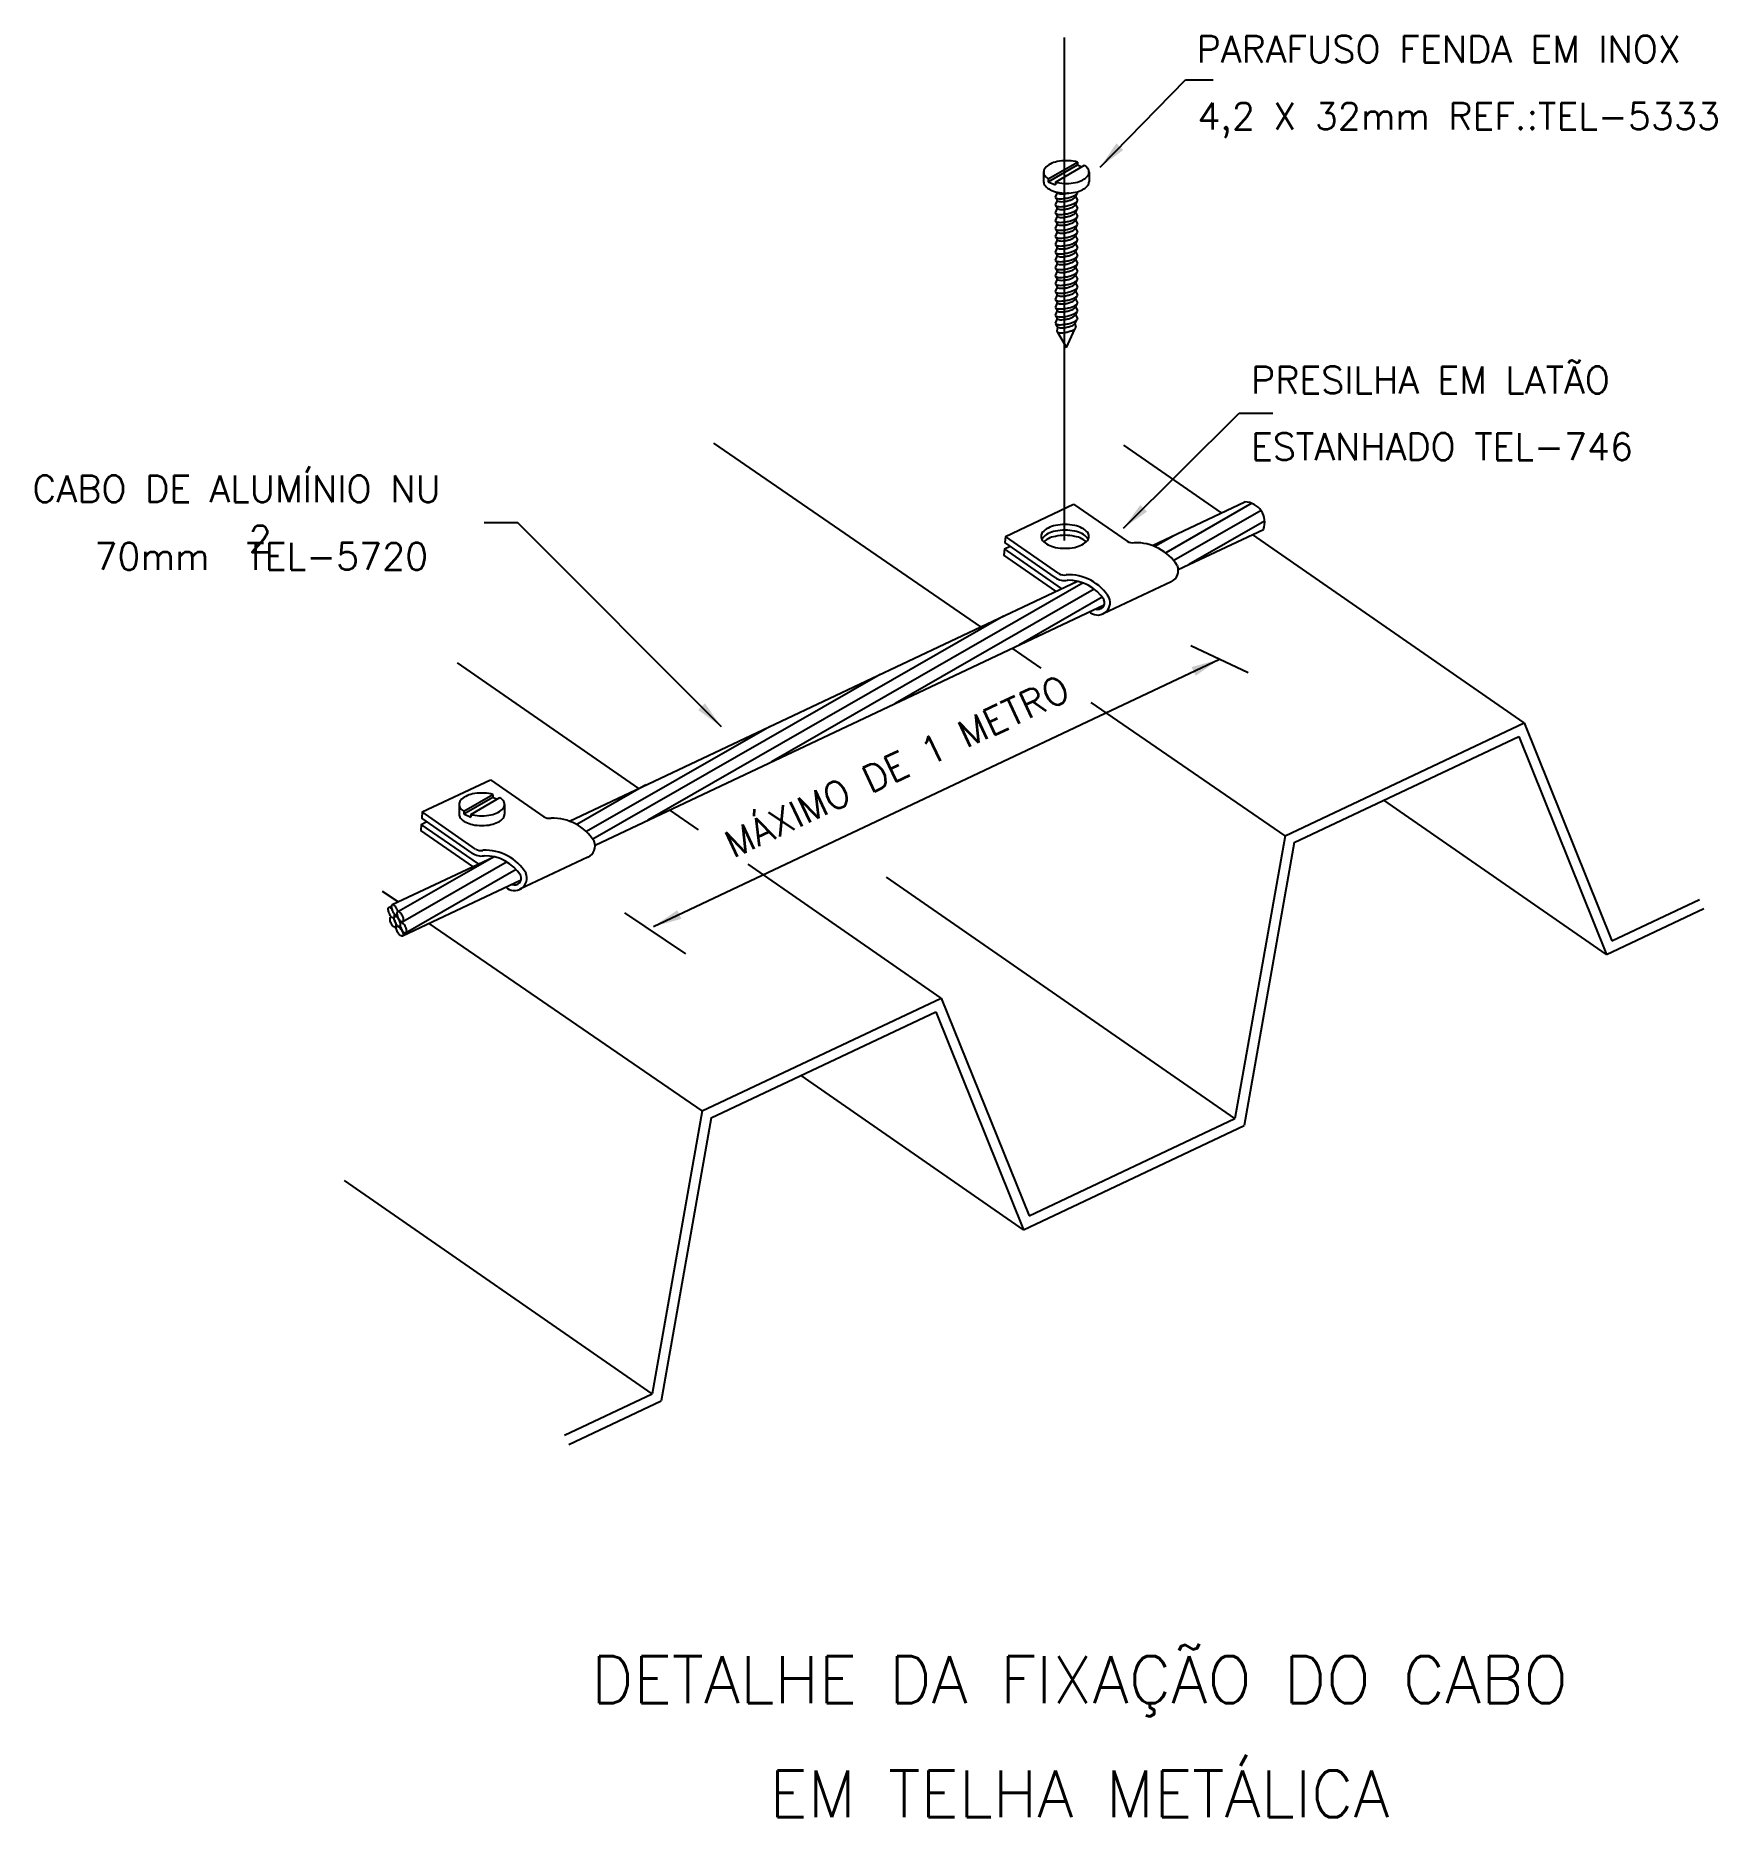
# Model space of a CAD drawing. Header units: millimetres. Extents: x -6342.7 to -6330.2, y -4625.9 to -4612.6.
import ezdxf
from ezdxf.enums import TextEntityAlignment as Align

# ---------------------------------------------------------------- set-up
doc = ezdxf.new("R2010")
doc.units = ezdxf.units.MM
doc.header["$LTSCALE"] = 10
doc.linetypes.add('DASHDOT', pattern=[1, 0.5, -0.25, 0, -0.25])
doc.layers.add('Termotécnica', color=7, linetype='Continuous')
doc.styles.add('r140', font='romans.shx')
doc.styles.add('r80', font='romans.shx')

msp = doc.modelspace()

# ---------------------------------------------------------------- linework, layer by layer
at = {"layer": 'Termotécnica', "color": 1, "linetype": 'DASHDOT'}
msp.add_line((-6335.047, -4616.392), (-6335.047, -4612.646), dxfattribs=at)
at = {"layer": 'Termotécnica', "color": 2}
for p, q in [((-6334.78, -4613.611), (-6334.145, -4612.96)), ((-6334.145, -4612.96), (-6333.939, -4612.96)), ((-6335.201, -4613.648), (-6335.201, -4613.72)), ((-6335.167, -4613.699), (-6334.95, -4613.574)), ((-6335.167, -4613.72), (-6334.95, -4613.595)), ((-6335.114, -4613.723), (-6334.897, -4613.597)), ((-6334.95, -4613.574), (-6334.95, -4613.595)), ((-6334.95, -4613.595), (-6334.917, -4613.609)), ((-6334.863, -4613.648), (-6334.863, -4613.72)), ((-6335.167, -4613.699), (-6335.167, -4613.72)), ((-6335.167, -4613.72), (-6335.114, -4613.743)), ((-6335.1, -4613.8), (-6335.115, -4613.835)), ((-6335.114, -4613.723), (-6335.114, -4613.743)), ((-6334.953, -4613.808), (-6334.965, -4613.83)), ((-6335.1, -4613.859), (-6335.115, -4613.893)), ((-6335.1, -4613.917), (-6335.115, -4613.952)), ((-6335.111, -4613.84), (-6335.1, -4613.859)), ((-6335.111, -4613.899), (-6335.1, -4613.917)), ((-6334.965, -4613.83), (-6334.95, -4613.858)), ((-6334.953, -4613.867), (-6334.965, -4613.889)), ((-6334.965, -4613.889), (-6334.95, -4613.917)), ((-6334.953, -4613.926), (-6334.965, -4613.947)), ((-6334.965, -4613.947), (-6334.95, -4613.976)), ((-6335.1, -4613.976), (-6335.115, -4614.011)), ((-6335.1, -4614.034), (-6335.115, -4614.069)), ((-6335.111, -4613.957), (-6335.1, -4613.976)), ((-6335.111, -4614.016), (-6335.1, -4614.034)), ((-6335.111, -4614.075), (-6335.1, -4614.093)), ((-6334.953, -4613.984), (-6334.965, -4614.006)), ((-6334.965, -4614.006), (-6334.95, -4614.034)), ((-6334.953, -4614.043), (-6334.965, -4614.065)), ((-6334.965, -4614.065), (-6334.95, -4614.093)), ((-6335.1, -4614.093), (-6335.115, -4614.128)), ((-6335.1, -4614.152), (-6335.115, -4614.187)), ((-6335.1, -4614.21), (-6335.115, -4614.245)), ((-6335.111, -4614.133), (-6335.1, -4614.152)), ((-6335.111, -4614.192), (-6335.1, -4614.21)), ((-6334.953, -4614.101), (-6334.965, -4614.123)), ((-6334.965, -4614.123), (-6334.95, -4614.152)), ((-6334.953, -4614.16), (-6334.965, -4614.182)), ((-6334.965, -4614.182), (-6334.95, -4614.21)), ((-6334.953, -4614.219), (-6334.965, -4614.24)), ((-6335.1, -4614.269), (-6335.115, -4614.304)), ((-6335.1, -4614.328), (-6335.115, -4614.362)), ((-6335.111, -4614.251), (-6335.1, -4614.269)), ((-6335.111, -4614.309), (-6335.1, -4614.328)), ((-6334.965, -4614.24), (-6334.95, -4614.269)), ((-6334.953, -4614.277), (-6334.965, -4614.299)), ((-6334.965, -4614.299), (-6334.95, -4614.327)), ((-6334.953, -4614.336), (-6334.965, -4614.358)), ((-6335.1, -4614.386), (-6335.115, -4614.421)), ((-6335.1, -4614.445), (-6335.115, -4614.48)), ((-6335.111, -4614.368), (-6335.1, -4614.386)), ((-6335.111, -4614.427), (-6335.1, -4614.445)), ((-6335.111, -4614.485), (-6335.1, -4614.504)), ((-6334.965, -4614.358), (-6334.95, -4614.386)), ((-6334.953, -4614.395), (-6334.965, -4614.416)), ((-6334.965, -4614.416), (-6334.95, -4614.445)), ((-6334.953, -4614.453), (-6334.965, -4614.475)), ((-6334.965, -4614.475), (-6334.95, -4614.503)), ((-6335.1, -4614.504), (-6335.115, -4614.538)), ((-6335.1, -4614.562), (-6335.115, -4614.597)), ((-6335.111, -4614.544), (-6335.1, -4614.562)), ((-6335.111, -4614.602), (-6335.1, -4614.621)), ((-6334.953, -4614.512), (-6334.965, -4614.534)), ((-6334.965, -4614.534), (-6334.95, -4614.562)), ((-6334.953, -4614.571), (-6334.965, -4614.592)), ((-6334.965, -4614.592), (-6334.95, -4614.621)), ((-6335.1, -4614.621), (-6335.115, -4614.656)), ((-6335.1, -4614.679), (-6335.115, -4614.714)), ((-6335.1, -4614.738), (-6335.115, -4614.773)), ((-6335.111, -4614.661), (-6335.1, -4614.679)), ((-6335.111, -4614.72), (-6335.1, -4614.738)), ((-6334.953, -4614.629), (-6334.965, -4614.651)), ((-6334.965, -4614.651), (-6334.95, -4614.679)), ((-6334.953, -4614.688), (-6334.965, -4614.71)), ((-6334.965, -4614.71), (-6334.95, -4614.738)), ((-6334.965, -4614.77), (-6334.955, -4614.749)), ((-6335.112, -4614.778), (-6335.1, -4614.798)), ((-6335.097, -4614.802), (-6335.102, -4614.834)), ((-6335.097, -4614.84), (-6335.032, -4614.955)), ((-6335.032, -4614.955), (-6334.969, -4614.817)), ((-6334.969, -4614.778), (-6334.961, -4614.804)), ((-6334.606, -4616.299), (-6333.745, -4615.443)), ((-6333.745, -4615.443), (-6333.495, -4615.443)), ((-6335.486, -4616.362), (-6334.978, -4616.122)), ((-6334.978, -4616.122), (-6334.58, -4616.398)), ((-6334.39, -4616.43), (-6333.702, -4616.105)), ((-6339.118, -4616.26), (-6339.368, -4616.26)), ((-6337.601, -4617.781), (-6339.118, -4616.26)), ((-6334.198, -4616.608), (-6333.564, -4616.309)), ((-6335.493, -4616.455), (-6335.497, -4616.501)), ((-6335.493, -4616.455), (-6335.451, -4616.435)), ((-6335.068, -4616.749), (-6335.493, -4616.455)), ((-6335.486, -4616.362), (-6335.489, -4616.408)), ((-6335.115, -4616.668), (-6335.489, -4616.408)), ((-6335.087, -4616.638), (-6335.486, -4616.362)), ((-6335.11, -4616.769), (-6335.497, -4616.501)), ((-6338.734, -4618.482), (-6334.95, -4616.696)), ((-6334.251, -4616.699), (-6334.759, -4616.939)), ((-6338.542, -4618.66), (-6334.75, -4616.87)), ((-6333.678, -4617.378), (-6334.106, -4617.176)), ((-6338.107, -4619.267), (-6333.892, -4617.277)), ((-6339.83, -4618.414), (-6339.322, -4618.174)), ((-6339.322, -4618.174), (-6338.924, -4618.45)), ((-6339.521, -4618.409), (-6339.304, -4618.283)), ((-6339.521, -4618.429), (-6339.304, -4618.304)), ((-6339.468, -4618.432), (-6339.251, -4618.307)), ((-6339.304, -4618.283), (-6339.304, -4618.304)), ((-6339.304, -4618.304), (-6339.272, -4618.319)), ((-6339.83, -4618.414), (-6339.834, -4618.46)), ((-6339.459, -4618.72), (-6339.834, -4618.46)), ((-6339.432, -4618.69), (-6339.83, -4618.414)), ((-6339.556, -4618.358), (-6339.556, -4618.43)), ((-6339.521, -4618.409), (-6339.521, -4618.429)), ((-6339.521, -4618.429), (-6339.468, -4618.453)), ((-6339.468, -4618.432), (-6339.468, -4618.453)), ((-6339.217, -4618.358), (-6339.217, -4618.43)), ((-6339.837, -4618.506), (-6339.841, -4618.553)), ((-6339.454, -4618.821), (-6339.841, -4618.553)), ((-6339.837, -4618.506), (-6339.795, -4618.486)), ((-6339.412, -4618.801), (-6339.837, -4618.506)), ((-6340.053, -4619.104), (-6339.296, -4618.747)), ((-6338.596, -4618.751), (-6339.103, -4618.99)), ((-6339.977, -4619.337), (-6339.094, -4618.92)), ((-6340.077, -4619.124), (-6340.057, -4619.115)), ((-6340.044, -4619.202), (-6340.038, -4619.199)), ((-6340.033, -4619.19), (-6340.015, -4619.181)), ((-6340.014, -4619.264), (-6340.012, -4619.264)), ((-6339.999, -4619.267), (-6339.991, -4619.263)), ((-6339.994, -4619.255), (-6339.992, -4619.254)), ((-6339.987, -4619.238), (-6339.977, -4619.233)), ((-6337.867, -4619.471), (-6338.322, -4619.166)), ((-6340.032, -4619.273), (-6340.023, -4619.269))]:
    msp.add_line(p, q, dxfattribs=at)
at = {"layer": 'Termotécnica', "color": 3}
for p, q in [((-6335.668, -4617.034), (-6337.658, -4615.667)), ((-6333.876, -4616.187), (-6334.603, -4615.683)), ((-6331.622, -4617.75), (-6333.645, -4616.347)), ((-6335.22, -4617.342), (-6335.436, -4617.194)), ((-6338.217, -4618.238), (-6339.568, -4617.302)), ((-6333.402, -4618.591), (-6334.847, -4617.598)), ((-6333.402, -4618.591), (-6331.622, -4617.75)), ((-6331.622, -4617.75), (-6330.968, -4619.373)), ((-6333.335, -4618.642), (-6331.662, -4617.852)), ((-6331.662, -4617.852), (-6331.008, -4619.475)), ((-6331.008, -4619.475), (-6332.666, -4618.326)), ((-6337.771, -4618.548), (-6337.987, -4618.398)), ((-6333.402, -4618.591), (-6333.776, -4620.698)), ((-6333.335, -4618.642), (-6333.708, -4620.75)), ((-6335.964, -4619.8), (-6337.402, -4618.803)), ((-6333.776, -4620.698), (-6336.371, -4618.899)), ((-6340.01, -4619.084), (-6340.125, -4619.006)), ((-6330.968, -4619.373), (-6330.316, -4619.065)), ((-6337.745, -4620.641), (-6339.778, -4619.244)), ((-6331.008, -4619.475), (-6330.284, -4619.133)), ((-6337.745, -4620.641), (-6335.964, -4619.8)), ((-6337.677, -4620.692), (-6336.004, -4619.902)), ((-6336.004, -4619.902), (-6335.351, -4621.525)), ((-6335.964, -4619.8), (-6335.31, -4621.423)), ((-6335.351, -4621.525), (-6337.008, -4620.376)), ((-6337.745, -4620.641), (-6338.118, -4622.748)), ((-6337.677, -4620.692), (-6338.05, -4622.8)), ((-6335.31, -4621.423), (-6333.776, -4620.698)), ((-6335.351, -4621.525), (-6333.708, -4620.75)), ((-6338.118, -4622.748), (-6340.41, -4621.16)), ((-6338.77, -4623.056), (-6338.118, -4622.748)), ((-6338.737, -4623.124), (-6338.05, -4622.8))]:
    msp.add_line(p, q, dxfattribs=at)
at = {"layer": 'Termotécnica', "color": 1}
for p, q in [((-6333.651, -4616.115), (-6334.292, -4616.484)), ((-6333.582, -4616.169), (-6334.232, -4616.542)), ((-6333.555, -4616.247), (-6334.12, -4616.571)), ((-6334.232, -4616.356), (-6334.373, -4616.437)), ((-6334.907, -4616.708), (-6337.228, -4618.04)), ((-6334.825, -4616.755), (-6336.308, -4617.605)), ((-6334.766, -4616.814), (-6335.387, -4617.171)), ((-6335.499, -4616.955), (-6338.149, -4618.474)), ((-6336.419, -4617.389), (-6338.559, -4618.616)), ((-6337.244, -4617.779), (-6338.607, -4618.56)), ((-6338.164, -4618.213), (-6338.678, -4618.508)), ((-6339.294, -4618.747), (-6340.006, -4619.155)), ((-6339.198, -4618.786), (-6339.975, -4619.232)), ((-6339.13, -4618.843), (-6339.955, -4619.316))]:
    msp.add_line(p, q, dxfattribs=at)
at = {"layer": 'Termotécnica', "color": 2}
for points in [[(-6334.95, -4613.574, 0.016409), (-6334.963, -4613.57, 0.051099), (-6335.032, -4613.563, 0.051099), (-6335.1, -4613.57, 0.064948), (-6335.152, -4613.588, 0.104203), (-6335.191, -4613.619, 0.174705), (-6335.201, -4613.648, 0.174705), (-6335.191, -4613.677, 0.06738), (-6335.167, -4613.699, 0.064948)], [(-6335.114, -4613.723, 0.016409), (-6335.1, -4613.726, 0.051099), (-6335.032, -4613.733, 0.051099), (-6334.963, -4613.726, 0.064948), (-6334.912, -4613.708, 0.104203), (-6334.873, -4613.677, 0.174705), (-6334.863, -4613.648, 0.174705)], [(-6334.863, -4613.648, 0.174705), (-6334.873, -4613.619, 0.06738), (-6334.897, -4613.597, 0.064948)], [(-6335.201, -4613.72, 0.174705), (-6335.191, -4613.749, 0.104203), (-6335.152, -4613.78, 0.064948), (-6335.1, -4613.798, 0.051099), (-6335.032, -4613.805, 0.051099), (-6334.963, -4613.798, 0.064948), (-6334.912, -4613.78, 0.104203), (-6334.873, -4613.749, 0.174705), (-6334.863, -4613.72, 0.174705)], [(-6334.869, -4616.383, 0.056274), (-6334.875, -4616.374, 0.104203), (-6334.916, -4616.341, 0.064948), (-6334.97, -4616.322, 0.051099), (-6335.042, -4616.315, 0.051099), (-6335.114, -4616.322, 0.064948), (-6335.168, -4616.341, 0.104203), (-6335.209, -4616.374, 0.056274), (-6335.215, -4616.383, 0.174705)], [(-6334.885, -4616.402, 0.076612), (-6334.916, -4616.379, 0.064948), (-6334.97, -4616.361, 0.051099), (-6335.042, -4616.353, 0.051099), (-6335.114, -4616.361, 0.064948), (-6335.168, -4616.379, 0.076612), (-6335.199, -4616.402, 0.056274)], [(-6339.304, -4618.283, 0.016409), (-6339.318, -4618.28, 0.051099), (-6339.386, -4618.273, 0.051099), (-6339.455, -4618.28, 0.064948), (-6339.506, -4618.298, 0.104203), (-6339.545, -4618.329, 0.174705), (-6339.556, -4618.358, 0.174705), (-6339.545, -4618.386, 0.06738), (-6339.521, -4618.409, 0.064948)], [(-6339.217, -4618.358, 0.174705), (-6339.227, -4618.329, 0.06738), (-6339.251, -4618.307, 0.064948)], [(-6339.556, -4618.43, 0.174705), (-6339.545, -4618.459, 0.104203), (-6339.506, -4618.49, 0.064948), (-6339.455, -4618.508, 0.051099), (-6339.386, -4618.515, 0.051099), (-6339.318, -4618.508, 0.064948), (-6339.266, -4618.49, 0.104203), (-6339.227, -4618.459, 0.174705), (-6339.217, -4618.43, 0.174705)], [(-6339.468, -4618.432, 0.016409), (-6339.455, -4618.435, 0.051099), (-6339.386, -4618.442, 0.051099), (-6339.318, -4618.435, 0.064948), (-6339.266, -4618.418, 0.104203), (-6339.227, -4618.386, 0.174705), (-6339.217, -4618.358, 0.174705)], [(-6340.044, -4619.202, -0.207457), (-6340.05, -4619.202, -0.095933), (-6340.06, -4619.195, -0.052726), (-6340.068, -4619.185, -0.039847), (-6340.076, -4619.169, -0.039847), (-6340.081, -4619.153, -0.052726), (-6340.083, -4619.14, -0.095933), (-6340.081, -4619.128, -0.207457), (-6340.077, -4619.124, -0.207457), (-6340.071, -4619.124, -0.095933), (-6340.061, -4619.131, -0.052726), (-6340.053, -4619.142, -0.001764), (-6340.053, -4619.142, -0.039847)], [(-6340.019, -4619.182, -0.207457), (-6340.025, -4619.182, -0.095933), (-6340.035, -4619.175, -0.052726), (-6340.043, -4619.164, -0.039847), (-6340.051, -4619.149, -0.039847), (-6340.056, -4619.133, -0.052726), (-6340.058, -4619.12, -0.095933), (-6340.056, -4619.108, -0.207457), (-6340.052, -4619.104, -0.207457), (-6340.046, -4619.104, -0.095933), (-6340.036, -4619.111, -0.052726), (-6340.028, -4619.121, -0.039847), (-6340.02, -4619.136, -0.039847), (-6340.015, -4619.153, -0.027092), (-6340.014, -4619.159, -0.095933)], [(-6340.032, -4619.273, -0.207457), (-6340.037, -4619.273, -0.095933), (-6340.047, -4619.266, -0.052726), (-6340.055, -4619.256, -0.039847), (-6340.063, -4619.24, -0.039847), (-6340.068, -4619.224, -0.052726), (-6340.07, -4619.211, -0.095933), (-6340.068, -4619.199, -0.207457), (-6340.064, -4619.195, -0.130458), (-6340.06, -4619.195, -0.095933)], [(-6340.048, -4619.203, -0.049151), (-6340.041, -4619.212, -0.039847), (-6340.033, -4619.228, -0.039847), (-6340.027, -4619.244, -0.052726), (-6340.026, -4619.257, -0.095933), (-6340.028, -4619.269, -0.207457), (-6340.032, -4619.273, -0.207457)], [(-6340.043, -4619.164, -0.023019), (-6340.04, -4619.173, -0.052726), (-6340.039, -4619.186, -0.095933), (-6340.04, -4619.198, -0.207457), (-6340.044, -4619.202, -0.207457)], [(-6340.015, -4619.178, -0.1939), (-6340.019, -4619.182, -0.207457)]]:
    msp.add_lwpolyline(points, format="xyb", dxfattribs=at)
at = {"layer": 'Termotécnica', "color": 1}
for points in [[(-6335.115, -4613.835, 0.24548), (-6335.109, -4613.841, 0.082009), (-6335.087, -4613.846, 0.04047), (-6335.062, -4613.846, 0.029714), (-6335.027, -4613.841, 0.029714), (-6334.994, -4613.832, 0.04047), (-6334.971, -4613.822, 0.082009), (-6334.952, -4613.808, 0.24548), (-6334.95, -4613.8, 0.24548)], [(-6335.1, -4613.8, 0.24548), (-6335.095, -4613.805, 0.082009), (-6335.077, -4613.809, 0.04047), (-6335.056, -4613.809, 0.029714), (-6335.028, -4613.805, 0.013189), (-6335.016, -4613.802, 0.04047)], [(-6335.115, -4613.893, 0.24548), (-6335.109, -4613.9, 0.082009), (-6335.087, -4613.905, 0.04047), (-6335.062, -4613.905, 0.029714), (-6335.027, -4613.9, 0.029714), (-6334.994, -4613.89, 0.04047), (-6334.971, -4613.88, 0.082009), (-6334.952, -4613.866, 0.24548), (-6334.95, -4613.858, 0.24548)], [(-6335.115, -4613.952, 0.24548), (-6335.109, -4613.958, 0.082009), (-6335.087, -4613.964, 0.04047), (-6335.062, -4613.963, 0.029714), (-6335.027, -4613.958, 0.029714), (-6334.994, -4613.949, 0.04047), (-6334.971, -4613.939, 0.082009), (-6334.952, -4613.925, 0.24548), (-6334.95, -4613.917, 0.24548)], [(-6335.1, -4613.859, 0.24548), (-6335.095, -4613.864, 0.082009), (-6335.077, -4613.868, 0.04047), (-6335.056, -4613.868, 0.029714), (-6335.028, -4613.864, 0.029714), (-6335.001, -4613.856, 0.04047), (-6334.982, -4613.848, 0.082009), (-6334.967, -4613.836, 0.24548), (-6334.965, -4613.83, 0.24548)], [(-6335.1, -4613.917, 0.24548), (-6335.095, -4613.922, 0.082009), (-6335.077, -4613.927, 0.04047), (-6335.056, -4613.927, 0.029714), (-6335.028, -4613.922, 0.029714), (-6335.001, -4613.915, 0.04047), (-6334.982, -4613.907, 0.082009), (-6334.967, -4613.895, 0.24548), (-6334.965, -4613.889, 0.24548)], [(-6335.1, -4613.976, 0.24548), (-6335.095, -4613.981, 0.082009), (-6335.077, -4613.985, 0.04047), (-6335.056, -4613.985, 0.029714), (-6335.028, -4613.981, 0.029714), (-6335.001, -4613.973, 0.04047), (-6334.982, -4613.965, 0.082009), (-6334.967, -4613.954, 0.24548), (-6334.965, -4613.947, 0.24548)], [(-6335.115, -4614.011, 0.24548), (-6335.109, -4614.017, 0.082009), (-6335.087, -4614.022, 0.04047), (-6335.062, -4614.022, 0.029714), (-6335.027, -4614.017, 0.029714), (-6334.994, -4614.008, 0.04047), (-6334.971, -4613.998, 0.082009), (-6334.952, -4613.984, 0.24548), (-6334.95, -4613.976, 0.24548)], [(-6335.115, -4614.069, 0.24548), (-6335.109, -4614.076, 0.082009), (-6335.087, -4614.081, 0.04047), (-6335.062, -4614.081, 0.029714), (-6335.027, -4614.075, 0.029714), (-6334.994, -4614.066, 0.04047), (-6334.971, -4614.056, 0.082009), (-6334.952, -4614.042, 0.24548), (-6334.95, -4614.034, 0.24548)], [(-6335.1, -4614.034, 0.24548), (-6335.095, -4614.04, 0.082009), (-6335.077, -4614.044, 0.04047), (-6335.056, -4614.044, 0.029714), (-6335.028, -4614.04, 0.029714), (-6335.001, -4614.032, 0.04047), (-6334.982, -4614.024, 0.082009), (-6334.967, -4614.012, 0.24548), (-6334.965, -4614.006, 0.24548)], [(-6335.1, -4614.093, 0.24548), (-6335.095, -4614.098, 0.082009), (-6335.077, -4614.103, 0.04047), (-6335.056, -4614.102, 0.029714), (-6335.028, -4614.098, 0.029714), (-6335.001, -4614.091, 0.04047), (-6334.982, -4614.082, 0.082009), (-6334.967, -4614.071, 0.24548), (-6334.965, -4614.065, 0.24548)], [(-6335.115, -4614.128, 0.24548), (-6335.109, -4614.134, 0.082009), (-6335.087, -4614.14, 0.04047), (-6335.062, -4614.139, 0.029714), (-6335.027, -4614.134, 0.029714), (-6334.994, -4614.125, 0.04047), (-6334.971, -4614.115, 0.082009), (-6334.952, -4614.101, 0.24548), (-6334.95, -4614.093, 0.24548)], [(-6335.115, -4614.187, 0.24548), (-6335.109, -4614.193, 0.082009), (-6335.087, -4614.198, 0.04047), (-6335.062, -4614.198, 0.029714), (-6335.027, -4614.193, 0.029714), (-6334.994, -4614.184, 0.04047), (-6334.971, -4614.173, 0.082009), (-6334.952, -4614.159, 0.24548), (-6334.95, -4614.152, 0.24548)], [(-6335.115, -4614.245, 0.24548), (-6335.109, -4614.251, 0.082009), (-6335.087, -4614.257, 0.04047), (-6335.062, -4614.257, 0.029714), (-6335.027, -4614.251, 0.029714), (-6334.994, -4614.242, 0.04047), (-6334.971, -4614.232, 0.082009), (-6334.952, -4614.218, 0.24548), (-6334.95, -4614.21, 0.24548)], [(-6335.1, -4614.152, 0.24548), (-6335.095, -4614.157, 0.082009), (-6335.077, -4614.161, 0.04047), (-6335.056, -4614.161, 0.029714), (-6335.028, -4614.157, 0.029714), (-6335.001, -4614.149, 0.04047), (-6334.982, -4614.141, 0.082009), (-6334.967, -4614.13, 0.24548), (-6334.965, -4614.123, 0.24548)], [(-6335.1, -4614.21, 0.24548), (-6335.095, -4614.216, 0.082009), (-6335.077, -4614.22, 0.04047), (-6335.056, -4614.22, 0.029714), (-6335.028, -4614.216, 0.029714), (-6335.001, -4614.208, 0.04047), (-6334.982, -4614.2, 0.082009), (-6334.967, -4614.188, 0.24548), (-6334.965, -4614.182, 0.24548)], [(-6335.115, -4614.304, 0.24548), (-6335.109, -4614.31, 0.082009), (-6335.087, -4614.315, 0.04047), (-6335.062, -4614.315, 0.029714), (-6335.027, -4614.31, 0.029714), (-6334.994, -4614.301, 0.04047), (-6334.971, -4614.291, 0.082009), (-6334.952, -4614.277, 0.24548), (-6334.95, -4614.269, 0.24548)], [(-6335.115, -4614.362, 0.24548), (-6335.109, -4614.369, 0.082009), (-6335.087, -4614.374, 0.04047), (-6335.062, -4614.374, 0.029714), (-6335.027, -4614.369, 0.029714), (-6334.994, -4614.359, 0.04047), (-6334.971, -4614.349, 0.082009), (-6334.952, -4614.335, 0.24548), (-6334.95, -4614.327, 0.24548)], [(-6335.1, -4614.269, 0.24548), (-6335.095, -4614.274, 0.082009), (-6335.077, -4614.279, 0.04047), (-6335.056, -4614.278, 0.029714), (-6335.028, -4614.274, 0.029714), (-6335.001, -4614.267, 0.04047), (-6334.982, -4614.258, 0.082009), (-6334.967, -4614.247, 0.24548), (-6334.965, -4614.24, 0.24548)], [(-6335.1, -4614.328, 0.24548), (-6335.095, -4614.333, 0.082009), (-6335.077, -4614.337, 0.04047), (-6335.056, -4614.337, 0.029714), (-6335.028, -4614.333, 0.029714), (-6335.001, -4614.325, 0.04047), (-6334.982, -4614.317, 0.082009), (-6334.967, -4614.305, 0.24548), (-6334.965, -4614.299, 0.24548)], [(-6335.115, -4614.421, 0.24548), (-6335.109, -4614.427, 0.082009), (-6335.087, -4614.433, 0.04047), (-6335.062, -4614.432, 0.029714), (-6335.027, -4614.427, 0.029714), (-6334.994, -4614.418, 0.04047), (-6334.971, -4614.408, 0.082009), (-6334.952, -4614.394, 0.24548), (-6334.95, -4614.386, 0.24548)], [(-6335.115, -4614.48, 0.24548), (-6335.109, -4614.486, 0.082009), (-6335.087, -4614.491, 0.04047), (-6335.062, -4614.491, 0.029714), (-6335.027, -4614.486, 0.029714), (-6334.994, -4614.477, 0.04047), (-6334.971, -4614.467, 0.082009), (-6334.952, -4614.453, 0.24548), (-6334.95, -4614.445, 0.24548)], [(-6335.1, -4614.386, 0.24548), (-6335.095, -4614.391, 0.082009), (-6335.077, -4614.396, 0.04047), (-6335.056, -4614.396, 0.029714), (-6335.028, -4614.391, 0.029714), (-6335.001, -4614.384, 0.04047), (-6334.982, -4614.376, 0.082009), (-6334.967, -4614.364, 0.24548), (-6334.965, -4614.358, 0.24548)], [(-6335.1, -4614.445, 0.24548), (-6335.095, -4614.45, 0.082009), (-6335.077, -4614.454, 0.04047), (-6335.056, -4614.454, 0.029714), (-6335.028, -4614.45, 0.029714), (-6335.001, -4614.443, 0.04047), (-6334.982, -4614.434, 0.082009), (-6334.967, -4614.423, 0.24548), (-6334.965, -4614.416, 0.24548)], [(-6335.1, -4614.504, 0.24548), (-6335.095, -4614.509, 0.082009), (-6335.077, -4614.513, 0.04047), (-6335.056, -4614.513, 0.029714), (-6335.028, -4614.509, 0.029714), (-6335.001, -4614.501, 0.04047), (-6334.982, -4614.493, 0.082009), (-6334.967, -4614.481, 0.24548), (-6334.965, -4614.475, 0.24548)], [(-6335.115, -4614.538, 0.24548), (-6335.109, -4614.545, 0.082009), (-6335.087, -4614.55, 0.04047), (-6335.062, -4614.55, 0.029714), (-6335.027, -4614.545, 0.029714), (-6334.994, -4614.535, 0.04047), (-6334.971, -4614.525, 0.082009), (-6334.952, -4614.511, 0.24548), (-6334.95, -4614.503, 0.24548)], [(-6335.115, -4614.597, 0.24548), (-6335.109, -4614.603, 0.082009), (-6335.087, -4614.609, 0.04047), (-6335.062, -4614.608, 0.029714), (-6335.027, -4614.603, 0.029714), (-6334.994, -4614.594, 0.04047), (-6334.971, -4614.584, 0.082009), (-6334.952, -4614.57, 0.24548), (-6334.95, -4614.562, 0.24548)], [(-6335.1, -4614.562, 0.24548), (-6335.095, -4614.567, 0.082009), (-6335.077, -4614.572, 0.04047), (-6335.056, -4614.572, 0.029714), (-6335.028, -4614.567, 0.029714), (-6335.001, -4614.56, 0.04047), (-6334.982, -4614.552, 0.082009), (-6334.967, -4614.54, 0.24548), (-6334.965, -4614.534, 0.24548)], [(-6335.1, -4614.621, 0.24548), (-6335.095, -4614.626, 0.082009), (-6335.077, -4614.63, 0.04047), (-6335.056, -4614.63, 0.029714), (-6335.028, -4614.626, 0.029714), (-6335.001, -4614.618, 0.04047), (-6334.982, -4614.61, 0.082009), (-6334.967, -4614.599, 0.24548), (-6334.965, -4614.592, 0.24548)], [(-6335.115, -4614.656, 0.24548), (-6335.109, -4614.662, 0.082009), (-6335.087, -4614.667, 0.04047), (-6335.062, -4614.667, 0.029714), (-6335.027, -4614.662, 0.029714), (-6334.994, -4614.653, 0.04047), (-6334.971, -4614.643, 0.082009), (-6334.952, -4614.629, 0.24548), (-6334.95, -4614.621, 0.24548)], [(-6335.115, -4614.714, 0.24548), (-6335.109, -4614.721, 0.082009), (-6335.087, -4614.726, 0.04047), (-6335.062, -4614.726, 0.029714), (-6335.027, -4614.721, 0.029714), (-6334.994, -4614.711, 0.04047), (-6334.971, -4614.701, 0.082009), (-6334.952, -4614.687, 0.24548), (-6334.95, -4614.679, 0.24548)], [(-6335.115, -4614.773, 0.24548), (-6335.109, -4614.779, 0.082009), (-6335.087, -4614.785, 0.04047), (-6335.062, -4614.784, 0.029714), (-6335.027, -4614.779, 0.029714), (-6334.994, -4614.77, 0.04047), (-6334.971, -4614.76, 0.082009), (-6334.952, -4614.746, 0.24548), (-6334.95, -4614.738, 0.24548)], [(-6335.1, -4614.679, 0.24548), (-6335.095, -4614.685, 0.082009), (-6335.077, -4614.689, 0.04047), (-6335.056, -4614.689, 0.029714), (-6335.028, -4614.685, 0.029714), (-6335.001, -4614.677, 0.04047), (-6334.982, -4614.669, 0.082009), (-6334.967, -4614.657, 0.24548), (-6334.965, -4614.651, 0.24548)], [(-6335.1, -4614.738, 0.24548), (-6335.095, -4614.743, 0.082009), (-6335.077, -4614.748, 0.04047), (-6335.056, -4614.747, 0.029714), (-6335.028, -4614.743, 0.029714), (-6335.001, -4614.736, 0.04047), (-6334.982, -4614.727, 0.082009), (-6334.967, -4614.716, 0.24548), (-6334.965, -4614.71, 0.24548)], [(-6335.102, -4614.834, 0.24548), (-6335.098, -4614.839, 0.082009), (-6335.078, -4614.844, 0.04047), (-6335.057, -4614.844, 0.029714), (-6335.027, -4614.839, 0.029714), (-6334.999, -4614.831, 0.04047), (-6334.979, -4614.823, 0.082009), (-6334.963, -4614.811, 0.24548), (-6334.961, -4614.804, 0.24548)], [(-6335.1, -4614.798, 0.24548), (-6335.095, -4614.803, 0.082009), (-6335.077, -4614.808, 0.04047), (-6335.056, -4614.808, 0.029714), (-6335.028, -4614.803, 0.029714), (-6335.001, -4614.796, 0.04047), (-6334.982, -4614.788, 0.082009), (-6334.967, -4614.776, 0.24548), (-6334.965, -4614.77, 0.24548)]]:
    msp.add_lwpolyline(points, format="xyb", dxfattribs=at)
at = {"layer": 'Termotécnica', "color": 2}
for points in [[(-6334.864, -4616.361, 0.174705), (-6334.875, -4616.331, 0.104203), (-6334.916, -4616.299, 0.064948), (-6334.97, -4616.28, 0.051099), (-6335.042, -4616.273, 0.051099), (-6335.114, -4616.28, 0.064948), (-6335.168, -4616.299, 0.104203), (-6335.209, -4616.331, 0.174705), (-6335.22, -4616.361, 0.174705), (-6335.209, -4616.392, 0.104203), (-6335.168, -4616.424, 0.064948), (-6335.114, -4616.443, 0.051099), (-6335.042, -4616.45, 0.051099), (-6334.97, -4616.443, 0.064948), (-6334.916, -4616.424, 0.104203), (-6334.875, -4616.392, 0.174705)], [(-6340, -4619.267, -0.207457), (-6340.006, -4619.267, -0.095933), (-6340.015, -4619.26, -0.052726), (-6340.023, -4619.25, -0.039847), (-6340.031, -4619.235, -0.039847), (-6340.037, -4619.218, -0.052726), (-6340.038, -4619.205, -0.095933), (-6340.036, -4619.194, -0.207457), (-6340.033, -4619.189, -0.207457), (-6340.027, -4619.19, -0.095933), (-6340.017, -4619.196, -0.052726), (-6340.009, -4619.207, -0.039847), (-6340.001, -4619.222, -0.039847), (-6339.996, -4619.239, -0.052726), (-6339.994, -4619.251, -0.095933), (-6339.996, -4619.263, -0.207457)], [(-6339.977, -4619.337, -0.207457), (-6339.982, -4619.338, -0.095933), (-6339.993, -4619.333, -0.052726), (-6340.003, -4619.324, -0.039847), (-6340.013, -4619.31, -0.039847), (-6340.02, -4619.294, -0.052726), (-6340.024, -4619.281, -0.095933), (-6340.024, -4619.27, -0.207457), (-6340.02, -4619.265, -0.207457), (-6340.015, -4619.264, -0.095933), (-6340.004, -4619.27, -0.052726), (-6339.995, -4619.279, -0.039847), (-6339.985, -4619.293, -0.039847), (-6339.977, -4619.308, -0.052726), (-6339.973, -4619.321, -0.095933), (-6339.973, -4619.333, -0.207457)], [(-6339.977, -4619.234, -0.207457), (-6339.983, -4619.233, -0.095933), (-6339.993, -4619.227, -0.052726), (-6340.001, -4619.216, -0.039847), (-6340.009, -4619.201, -0.039847), (-6340.014, -4619.184, -0.052726), (-6340.016, -4619.172, -0.095933), (-6340.014, -4619.16, -0.207457), (-6340.01, -4619.156, -0.207457), (-6340.004, -4619.156, -0.095933), (-6339.994, -4619.163, -0.052726), (-6339.986, -4619.173, -0.039847), (-6339.979, -4619.188, -0.039847), (-6339.973, -4619.205, -0.052726), (-6339.971, -4619.218, -0.095933), (-6339.973, -4619.229, -0.207457)], [(-6339.954, -4619.316, -0.207457), (-6339.96, -4619.316, -0.095933), (-6339.969, -4619.309, -0.052726), (-6339.977, -4619.298, -0.039847), (-6339.985, -4619.283, -0.039847), (-6339.991, -4619.267, -0.052726), (-6339.992, -4619.254, -0.095933), (-6339.99, -4619.242, -0.207457), (-6339.986, -4619.238, -0.207457), (-6339.981, -4619.238, -0.095933), (-6339.971, -4619.245, -0.052726), (-6339.963, -4619.255, -0.039847), (-6339.955, -4619.27, -0.039847), (-6339.95, -4619.287, -0.052726), (-6339.948, -4619.3, -0.095933), (-6339.95, -4619.312, -0.207457)]]:
    msp.add_lwpolyline(points, format="xyb", close=True, dxfattribs=at)
for centre, radius, start, end in [((-6333.705, -4616.256), 0.151, 339.4263, 88.9163), ((-6334.539, -4616.329), 0.08, 239.6493, 279.6319), ((-6334.516, -4616.775), 0.367, 32.3119, 91.6014), ((-6334.291, -4616.615), 0.0931, 295.27, 22.7619), ((-6335.045, -4616.568), 0.122, 235.27, 279.6319), ((-6335.047, -4616.569), 0.08, 239.6493, 279.6319), ((-6335.016, -4617.001), 0.354, 31.0218, 92.8914), ((-6335.019, -4617.006), 0.318, 32.5839, 90.9637), ((-6334.799, -4616.854), 0.0931, 225.3567, 22.7619), ((-6334.799, -4616.854), 0.0512, 247.9025, 22.7619), ((-6338.884, -4618.381), 0.08, 239.6493, 279.6319), ((-6338.86, -4618.827), 0.367, 32.3119, 91.6014), ((-6339.389, -4618.62), 0.122, 235.27, 279.6319), ((-6339.391, -4618.621), 0.08, 239.6493, 279.6319), ((-6339.36, -4619.053), 0.354, 31.0218, 92.8914), ((-6338.635, -4618.667), 0.0931, 295.27, 22.7619), ((-6339.364, -4619.058), 0.318, 32.5839, 90.9637), ((-6339.143, -4618.906), 0.0931, 225.3567, 22.7619), ((-6339.143, -4618.906), 0.0512, 247.9025, 22.7619)]:
    msp.add_arc(centre, radius, start, end, dxfattribs=at)
for points in [[(-6334.659, -4613.434), (-6334.608, -4613.483), (-6334.78, -4613.611)], [(-6334.43, -4616.176), (-6334.48, -4616.126), (-6334.606, -4616.299)], [(-6334.069, -4617.399), (-6334.099, -4617.335), (-6333.892, -4617.277)], [(-6337.724, -4617.605), (-6337.775, -4617.654), (-6337.601, -4617.781)], [(-6337.93, -4619.146), (-6337.9, -4619.21), (-6338.107, -4619.267)]]:
    msp.add_solid(points, dxfattribs=at)

# ---------------------------------------------------------------- texts
at = {"layer": 'Termotécnica', "color": 2, "style": 'r80'}
for s, p in [('PARAFUSO FENDA EM INOX', (-6334.062, -4612.832)), ('4,2 X 32mm REF.:TEL-5333', (-6334.056, -4613.331)), ('PRESILHA EM LATÃO', (-6333.657, -4615.296)), ('ESTANHADO TEL-746', (-6333.657, -4615.793)), ('CABO DE ALUMÍNIO NU', (-6342.735, -4616.107)), ('2', (-6341.123, -4616.48)), ('    70mm  TEL-5720', (-6342.868, -4616.61))]:
    msp.add_text(s, height=0.2, dxfattribs=at).set_placement(p)
msp.add_text('MÁXIMO DE 1 METRO', height=0.2, rotation=25.27, dxfattribs=at).set_placement((-6337.515, -4618.761))
at = {"layer": 'Termotécnica', "color": 5, "style": 'r140'}
for s, p in [('DETALHE DA FIXAÇÃO DO CABO', (-6334.934, -4625.156)), ('EM TELHA METÁLICA', (-6334.934, -4626.007))]:
    msp.add_text(s, height=0.35, dxfattribs=at).set_placement(p, align=Align.BOTTOM_CENTER)

doc.saveas('drawing.dxf')
